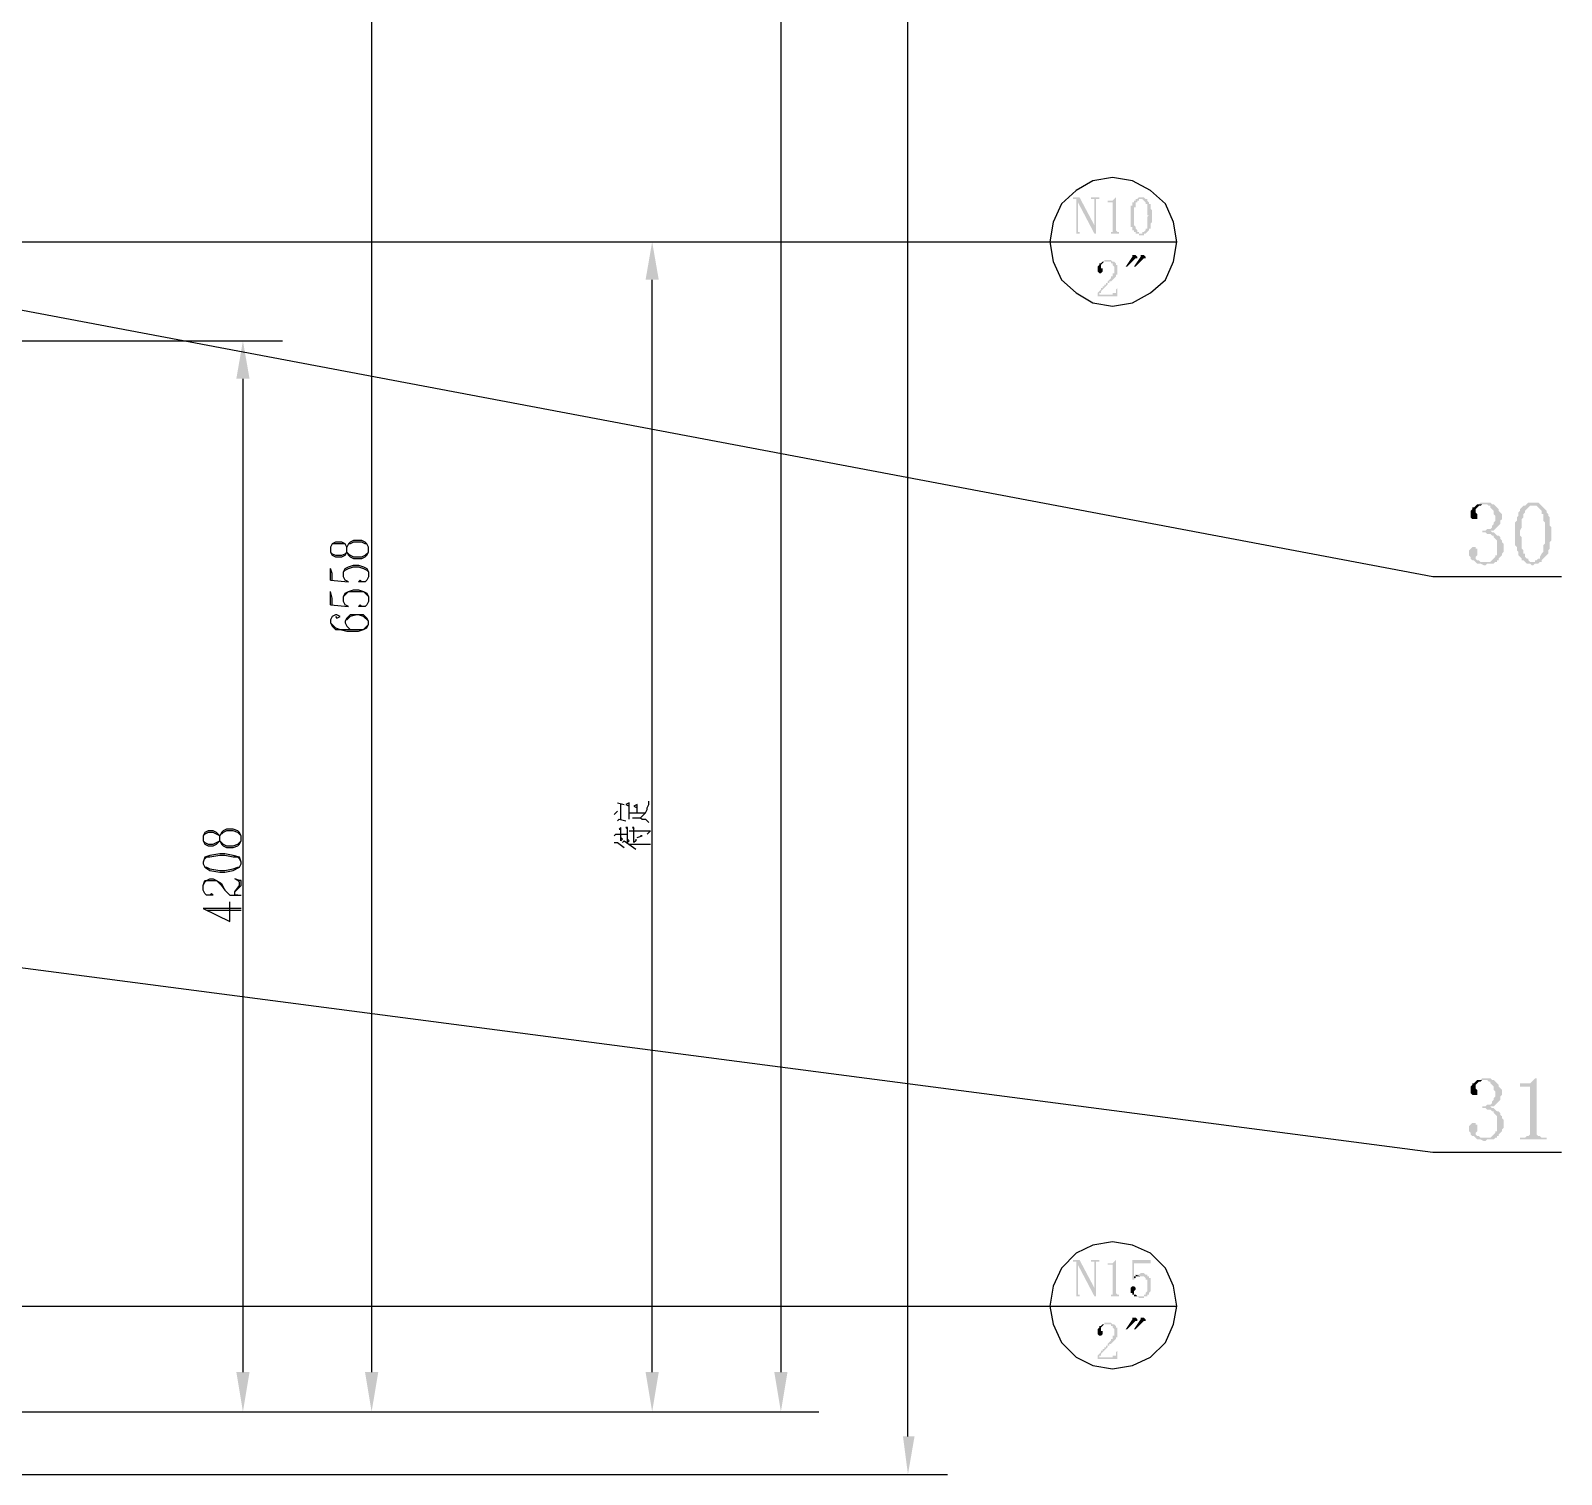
# Model space of a CAD drawing. Extents: x 51 to 246, y 3 to 417.
# Drawn here: x 128.71 to 167.98, y 227.41 to 264.46 of the extents above; entities that cross this region are included whole.
import ezdxf

# ---------------------------------------------------------------- set-up
doc = ezdxf.new("R2010")
doc.units = 0
doc.header["$MEASUREMENT"] = 0
doc.layers.add('_____1', color=160, linetype='Continuous')

msp = doc.modelspace()

# ---------------------------------------------------------------- hatches: boundary and pattern name
at = {"layer": '_____1'}
for points in [[(155.617, 260.18), (155.448, 260.18), (155.448, 260.138), (155.533, 260.138), (155.533, 260.096), (155.575, 260.053), (155.998, 259.249), (155.998, 259.461)], [(155.533, 260.096), (155.533, 259.249), (155.448, 259.249), (155.66, 259.249), (155.617, 259.249), (155.617, 259.291), (155.575, 259.291), (155.575, 260.053)], [(156.125, 260.18), (155.914, 260.18), (155.914, 260.138), (155.998, 260.138), (155.998, 259.249), (156.041, 259.249), (156.041, 260.138), (156.125, 260.138)], [(156.549, 260.18), (156.464, 260.096), (156.337, 260.096), (156.337, 260.053), (156.464, 260.053), (156.464, 259.291), (156.422, 259.291), (156.422, 259.249), (156.337, 259.249), (156.718, 259.249), (156.633, 259.249), (156.633, 259.291), (156.591, 259.291), (156.549, 259.334)], [(157.057, 260.138), (157.057, 260.096), (157.014, 260.096), (157.014, 260.053), (156.972, 260.053), (156.972, 259.969), (156.93, 259.969), (156.93, 259.418), (156.972, 259.418), (156.972, 259.334), (157.014, 259.334), (157.014, 259.291), (157.057, 259.291), (157.057, 259.249), (157.141, 259.249), (157.141, 259.207), (157.268, 259.207), (157.268, 259.249), (157.311, 259.249), (157.141, 259.249), (157.141, 259.291), (157.099, 259.291), (157.099, 259.334), (157.057, 259.376), (157.057, 259.418), (157.014, 259.461), (157.014, 259.926), (157.057, 259.926), (157.057, 260.053), (157.099, 260.053), (157.099, 260.096), (157.141, 260.096), (157.141, 260.138), (157.184, 260.138)], [(157.184, 260.18), (157.141, 260.18), (157.099, 260.138), (157.057, 260.138), (157.226, 260.138), (157.311, 260.053), (157.311, 260.011), (157.353, 260.011), (157.353, 259.715), (157.395, 259.715), (157.353, 259.672), (157.353, 259.376), (157.311, 259.376), (157.311, 259.334), (157.268, 259.291), (157.226, 259.291), (157.226, 259.249), (157.184, 259.249), (157.311, 259.249), (157.395, 259.334), (157.395, 259.376), (157.438, 259.376), (157.438, 259.503), (157.48, 259.545), (157.48, 259.842), (157.438, 259.884), (157.438, 260.011), (157.395, 260.011), (157.395, 260.053), (157.353, 260.096), (157.353, 260.138), (157.311, 260.138), (157.268, 260.18), (157.226, 260.18)], [(144.484, 258.064), (144.822, 258.064), (144.653, 259.037)], [(156.337, 258.572), (156.252, 258.572), (156.252, 258.529), (156.21, 258.529), (156.422, 258.529), (156.422, 258.487), (156.464, 258.487), (156.464, 258.445), (156.506, 258.402), (156.506, 258.233), (156.464, 258.233), (156.464, 258.148), (156.422, 258.148), (156.422, 258.106), (156.337, 258.021), (156.337, 257.979), (156.295, 257.979), (156.295, 257.937), (156.252, 257.937), (156.252, 257.894), (156.21, 257.894), (156.21, 257.852), (156.168, 257.852), (156.168, 257.81), (156.125, 257.767), (156.083, 257.725), (156.083, 257.683), (156.125, 257.683), (156.125, 257.725), (156.168, 257.725), (156.168, 257.767), (156.21, 257.81), (156.337, 257.937), (156.337, 257.979), (156.379, 257.979), (156.379, 258.021), (156.422, 258.021), (156.549, 258.148), (156.549, 258.191), (156.591, 258.191), (156.591, 258.445), (156.549, 258.445), (156.549, 258.487), (156.506, 258.529), (156.464, 258.529), (156.422, 258.572), (156.379, 258.572)], [(156.21, 258.529), (156.168, 258.487), (156.125, 258.487), (156.125, 258.445), (156.083, 258.402), (156.083, 258.275), (156.125, 258.233), (156.168, 258.233), (156.21, 258.275), (156.21, 258.36), (156.168, 258.36), (156.168, 258.445), (156.21, 258.487), (156.252, 258.529), (156.337, 258.529)], [(157.014, 258.699), (156.972, 258.699), (156.972, 258.656), (156.803, 258.402), (156.845, 258.402), (157.057, 258.614), (157.099, 258.614), (157.099, 258.656), (157.057, 258.699)], [(157.226, 258.699), (157.184, 258.699), (157.184, 258.656), (157.014, 258.402), (157.057, 258.402), (157.268, 258.614), (157.311, 258.614), (157.311, 258.656), (157.268, 258.699)], [(156.591, 257.852), (156.549, 257.81), (156.549, 257.725), (156.464, 257.725), (156.464, 257.683), (156.083, 257.683), (156.083, 257.64), (156.591, 257.64)], [(133.985, 255.524), (134.324, 255.524), (134.154, 256.497)], [(165.862, 252.306), (165.82, 252.306), (165.735, 252.222), (165.693, 252.222), (165.693, 252.179), (165.65, 252.137), (165.65, 251.968), (165.693, 251.925), (165.82, 251.925), (165.82, 252.052), (165.777, 252.095), (165.777, 252.179), (165.862, 252.264), (165.904, 252.264), (165.947, 252.306), (165.989, 252.306)], [(166.031, 252.349), (165.904, 252.349), (165.862, 252.306), (166.074, 252.306), (166.116, 252.264), (166.158, 252.264), (166.158, 252.222), (166.243, 252.137), (166.243, 252.052), (166.285, 252.01), (166.285, 251.883), (166.243, 251.841), (166.243, 251.798), (166.201, 251.756), (166.201, 251.714), (166.158, 251.671), (166.074, 251.671), (166.031, 251.629), (165.947, 251.629), (165.947, 251.587), (166.031, 251.587), (166.074, 251.544), (166.158, 251.544), (166.201, 251.502), (166.243, 251.502), (166.243, 251.46), (166.328, 251.375), (166.328, 250.994), (166.285, 250.994), (166.285, 250.952), (166.158, 250.825), (165.989, 250.825), (166.328, 250.825), (166.328, 250.867), (166.37, 250.867), (166.37, 250.909), (166.455, 250.994), (166.455, 251.036), (166.497, 251.079), (166.497, 251.29), (166.455, 251.333), (166.455, 251.375), (166.412, 251.417), (166.412, 251.46), (166.37, 251.502), (166.328, 251.502), (166.243, 251.587), (166.201, 251.587), (166.158, 251.629), (166.243, 251.629), (166.412, 251.798), (166.412, 251.883), (166.455, 251.925), (166.455, 252.052), (166.412, 252.095), (166.37, 252.137), (166.37, 252.179), (166.243, 252.306), (166.201, 252.306), (166.158, 252.349), (166.074, 252.349)], [(167.047, 252.264), (167.005, 252.264), (166.92, 252.179), (166.92, 252.137), (166.878, 252.095), (166.878, 252.01), (166.836, 251.968), (166.836, 251.883), (166.793, 251.841), (166.793, 251.248), (166.836, 251.206), (166.836, 251.121), (166.878, 251.079), (166.878, 250.994), (166.963, 250.909), (166.963, 250.867), (167.005, 250.867), (167.09, 250.782), (167.174, 250.782), (167.217, 250.74), (167.259, 250.74), (167.301, 250.782), (167.386, 250.782), (167.428, 250.825), (167.471, 250.825), (167.174, 250.825), (167.132, 250.867), (167.132, 250.909), (167.09, 250.909), (167.047, 250.952), (167.047, 251.036), (167.005, 251.036), (167.005, 251.121), (166.963, 251.163), (166.963, 251.46), (166.92, 251.502), (166.92, 251.629), (166.963, 251.714), (166.963, 251.925), (167.005, 251.968), (167.005, 252.052), (167.047, 252.095), (167.047, 252.137), (167.174, 252.264), (167.259, 252.264)], [(167.259, 252.349), (167.132, 252.349), (167.047, 252.264), (167.344, 252.264), (167.471, 252.137), (167.471, 252.052), (167.513, 252.052), (167.513, 251.883), (167.555, 251.841), (167.555, 251.29), (167.513, 251.248), (167.513, 251.079), (167.471, 251.036), (167.428, 250.952), (167.428, 250.909), (167.386, 250.909), (167.344, 250.867), (167.301, 250.867), (167.301, 250.825), (167.259, 250.825), (167.471, 250.825), (167.471, 250.867), (167.598, 250.994), (167.64, 251.036), (167.64, 251.121), (167.682, 251.163), (167.682, 251.333), (167.725, 251.375), (167.725, 251.714), (167.682, 251.756), (167.682, 251.968), (167.64, 252.01), (167.64, 252.052), (167.598, 252.095), (167.598, 252.137), (167.386, 252.349), (167.301, 252.349)], [(165.735, 251.206), (165.693, 251.206), (165.608, 251.121), (165.608, 250.994), (165.65, 250.952), (165.65, 250.909), (165.693, 250.867), (165.735, 250.867), (165.82, 250.782), (165.904, 250.782), (165.989, 250.74), (166.031, 250.74), (166.074, 250.782), (166.243, 250.782), (166.285, 250.825), (165.904, 250.825), (165.862, 250.867), (165.82, 250.867), (165.777, 250.909), (165.777, 250.952), (165.82, 250.994), (165.82, 251.163), (165.777, 251.163), (165.777, 251.206)], [(165.862, 237.532), (165.82, 237.532), (165.777, 237.49), (165.735, 237.447), (165.693, 237.447), (165.693, 237.405), (165.65, 237.363), (165.65, 237.193), (165.693, 237.151), (165.82, 237.151), (165.82, 237.278), (165.777, 237.32), (165.777, 237.405), (165.862, 237.49), (165.904, 237.49), (165.947, 237.532), (165.989, 237.532)], [(166.031, 237.574), (165.947, 237.574), (165.904, 237.532), (165.862, 237.532), (166.074, 237.532), (166.116, 237.49), (166.158, 237.49), (166.158, 237.447), (166.243, 237.363), (166.243, 237.278), (166.285, 237.236), (166.285, 237.109), (166.243, 237.066), (166.243, 237.024), (166.201, 236.982), (166.201, 236.939), (166.158, 236.897), (166.074, 236.897), (166.031, 236.855), (165.947, 236.855), (165.947, 236.812), (166.031, 236.812), (166.074, 236.77), (166.158, 236.77), (166.201, 236.728), (166.243, 236.728), (166.243, 236.685), (166.328, 236.601), (166.328, 236.22), (166.285, 236.22), (166.285, 236.177), (166.158, 236.05), (165.989, 236.05), (166.328, 236.05), (166.328, 236.093), (166.37, 236.093), (166.37, 236.135), (166.455, 236.22), (166.455, 236.262), (166.497, 236.304), (166.497, 236.516), (166.455, 236.558), (166.455, 236.601), (166.412, 236.643), (166.412, 236.685), (166.37, 236.728), (166.328, 236.728), (166.243, 236.812), (166.201, 236.812), (166.158, 236.855), (166.243, 236.855), (166.412, 237.024), (166.412, 237.109), (166.455, 237.151), (166.455, 237.278), (166.37, 237.363), (166.37, 237.405), (166.328, 237.447), (166.285, 237.49), (166.243, 237.532), (166.201, 237.532), (166.158, 237.574), (166.074, 237.574)], [(167.344, 237.574), (167.301, 237.574), (167.217, 237.49), (167.174, 237.447), (166.92, 237.447), (166.92, 237.363), (167.174, 237.363), (167.174, 236.135), (167.132, 236.093), (167.09, 236.093), (167.047, 236.05), (166.92, 236.05), (166.92, 236.008), (167.598, 236.008), (167.598, 236.05), (167.471, 236.05), (167.428, 236.093), (167.386, 236.093), (167.344, 236.135), (167.344, 236.22)], [(165.735, 236.431), (165.693, 236.431), (165.65, 236.389), (165.608, 236.347), (165.608, 236.22), (165.65, 236.177), (165.65, 236.135), (165.693, 236.093), (165.735, 236.093), (165.82, 236.008), (165.904, 236.008), (165.989, 235.966), (166.031, 235.966), (166.074, 236.008), (166.243, 236.008), (166.285, 236.05), (165.904, 236.05), (165.862, 236.093), (165.82, 236.093), (165.777, 236.135), (165.777, 236.177), (165.82, 236.22), (165.82, 236.389), (165.777, 236.389), (165.777, 236.431)], [(155.617, 232.918), (155.448, 232.918), (155.448, 232.875), (155.533, 232.875), (155.533, 232.833), (155.575, 232.791), (155.998, 231.986), (155.998, 232.198)], [(156.125, 232.918), (155.914, 232.918), (155.914, 232.875), (155.998, 232.875), (155.998, 231.986), (156.041, 231.986), (156.041, 232.875), (156.125, 232.875)], [(156.549, 232.918), (156.464, 232.833), (156.337, 232.833), (156.337, 232.791), (156.464, 232.791), (156.464, 232.029), (156.422, 232.029), (156.422, 231.986), (156.337, 231.986), (156.718, 231.986), (156.633, 231.986), (156.633, 232.029), (156.591, 232.029), (156.549, 232.071)], [(157.438, 232.918), (156.972, 232.918), (156.972, 232.41), (157.014, 232.41), (157.057, 232.452), (157.014, 232.452), (157.014, 232.833), (157.438, 232.833)], [(155.533, 232.833), (155.533, 231.986), (155.448, 231.986), (155.66, 231.986), (155.617, 231.986), (155.617, 232.029), (155.575, 232.029), (155.575, 232.791)], [(157.057, 232.537), (157.057, 232.494), (157.014, 232.494), (157.014, 232.452), (157.057, 232.452), (157.057, 232.494), (157.184, 232.494)], [(157.226, 232.579), (157.184, 232.579), (157.141, 232.537), (157.057, 232.537), (157.184, 232.494), (157.268, 232.494), (157.311, 232.452), (157.311, 232.41), (157.353, 232.41), (157.353, 232.113), (157.311, 232.071), (157.311, 232.029), (157.268, 232.029), (157.268, 231.986), (157.057, 231.986), (157.099, 231.986), (157.141, 231.944), (157.268, 231.944), (157.268, 231.986), (157.353, 231.986), (157.353, 232.029), (157.395, 232.029), (157.395, 232.071), (157.438, 232.113), (157.438, 232.452), (157.395, 232.452), (157.395, 232.494), (157.353, 232.494), (157.353, 232.537), (157.311, 232.537), (157.268, 232.579)], [(156.972, 232.24), (156.93, 232.198), (156.93, 232.071), (156.972, 232.071), (156.972, 232.029), (157.014, 232.029), (157.014, 231.986), (157.184, 231.986), (157.099, 231.986), (157.057, 232.029), (157.014, 232.029), (157.014, 232.113), (157.057, 232.156), (157.057, 232.198), (157.014, 232.24)], [(156.337, 231.309), (156.252, 231.309), (156.252, 231.267), (156.21, 231.267), (156.422, 231.267), (156.422, 231.224), (156.464, 231.224), (156.464, 231.182), (156.506, 231.14), (156.506, 230.97), (156.464, 230.97), (156.464, 230.886), (156.422, 230.886), (156.422, 230.843), (156.337, 230.759), (156.337, 230.716), (156.295, 230.716), (156.295, 230.674), (156.252, 230.674), (156.252, 230.632), (156.21, 230.632), (156.21, 230.589), (156.168, 230.589), (156.168, 230.547), (156.083, 230.462), (156.083, 230.42), (156.125, 230.42), (156.125, 230.462), (156.168, 230.462), (156.168, 230.505), (156.337, 230.674), (156.337, 230.716), (156.379, 230.716), (156.379, 230.759), (156.422, 230.759), (156.549, 230.886), (156.549, 230.928), (156.591, 230.928), (156.591, 231.182), (156.549, 231.182), (156.549, 231.224), (156.506, 231.267), (156.464, 231.267), (156.422, 231.309), (156.379, 231.309)], [(157.014, 231.436), (156.972, 231.436), (156.972, 231.394), (156.803, 231.14), (156.845, 231.14), (157.057, 231.351), (157.099, 231.351), (157.099, 231.394), (157.057, 231.436)], [(157.226, 231.436), (157.184, 231.436), (157.184, 231.394), (157.014, 231.14), (157.057, 231.14), (157.268, 231.351), (157.311, 231.351), (157.311, 231.394), (157.268, 231.436)], [(156.21, 231.267), (156.168, 231.224), (156.125, 231.224), (156.125, 231.182), (156.083, 231.14), (156.083, 231.013), (156.125, 230.97), (156.168, 230.97), (156.21, 231.013), (156.21, 231.097), (156.168, 231.097), (156.168, 231.182), (156.252, 231.267), (156.337, 231.267)], [(156.591, 230.589), (156.549, 230.547), (156.549, 230.462), (156.464, 230.462), (156.464, 230.42), (156.083, 230.42), (156.083, 230.378), (156.591, 230.378)], [(133.985, 230.039), (134.324, 230.039), (134.154, 229.023)], [(137.287, 230.039), (137.626, 230.039), (137.456, 229.023)], [(144.484, 230.039), (144.822, 230.039), (144.653, 229.023)], [(147.786, 230.039), (148.124, 230.039), (147.955, 229.023)], [(151.088, 228.388), (151.384, 228.388), (151.215, 227.414)]]:
    msp.add_hatch(color=7, dxfattribs=at).paths.add_polyline_path(points, is_closed=False)

# ---------------------------------------------------------------- linework, layer by layer
at = {"layer": '_____1', "color": 7}
for p, q in [((151.215, 228.388), (151.215, 394.419)), ((147.955, 314.494), (147.955, 230.039)), ((137.456, 270.383), (137.456, 230.039)), ((122.513, 259.037), (154.855, 259.037)), ((142.875, 259.037), (145.669, 259.037)), ((154.855, 259.037), (158.115, 259.037)), ((144.653, 230.039), (144.653, 258.064)), ((121.2, 256.497), (135.17, 256.497)), ((134.154, 255.524), (134.154, 230.039)), ((136.398, 250.359), (136.398, 250.655)), ((136.398, 249.724), (136.398, 250.063)), ((143.679, 244.348), (143.764, 244.432)), ((143.764, 244.644), (143.933, 244.602)), ((143.849, 244.221), (143.849, 244.602)), ((144.06, 244.39), (144.484, 244.39)), ((144.06, 243.586), (144.611, 243.586)), ((164.677, 235.669), (117.771, 241.808)), ((133.223, 241.892), (134.112, 241.892)), ((167.979, 235.669), (164.677, 235.669)), ((113.58, 231.732), (154.855, 231.732)), ((154.855, 231.732), (158.115, 231.732)), ((111.21, 229.023), (148.929, 229.023)), ((131.233, 229.023), (138.43, 229.023)), ((132.376, 229.023), (135.17, 229.023)), ((142.875, 229.023), (145.669, 229.023)), ((119.422, 227.414), (152.231, 227.414))]:
    msp.add_line(p, q, dxfattribs=at)
for points in [[(158.115, 259.037), (158.03, 259.545), (157.819, 260.011), (157.438, 260.35), (156.972, 260.604), (156.464, 260.688), (155.956, 260.604), (155.533, 260.35), (155.152, 260.011), (154.94, 259.545), (154.855, 259.037), (154.94, 258.529), (155.152, 258.064), (155.533, 257.725), (155.956, 257.471), (156.464, 257.386), (156.972, 257.471), (157.438, 257.725), (157.819, 258.064), (158.03, 258.529)], [(158.115, 231.732), (158.03, 232.24), (157.819, 232.706), (157.438, 233.087), (156.972, 233.299), (156.464, 233.383), (155.956, 233.299), (155.533, 233.087), (155.152, 232.706), (154.94, 232.24), (154.855, 231.732), (154.94, 231.267), (155.152, 230.801), (155.533, 230.42), (155.956, 230.208), (156.464, 230.124), (156.972, 230.208), (157.438, 230.42), (157.819, 230.801), (158.03, 231.267)]]:
    msp.add_lwpolyline(points, close=True, dxfattribs=at)
for points in [[(167.979, 250.444), (164.677, 250.444), (122.513, 258.402)], [(136.821, 251.079), (136.864, 250.994), (136.906, 250.952), (136.991, 250.909), (137.202, 250.909), (137.287, 250.952), (137.329, 250.994), (137.372, 251.079), (137.372, 251.206), (137.329, 251.29), (137.287, 251.333), (137.202, 251.375), (136.991, 251.375), (136.906, 251.333), (136.864, 251.29), (136.821, 251.206)], [(136.398, 251.079), (136.44, 250.994), (136.525, 250.952), (136.694, 250.952), (136.779, 250.994), (136.821, 251.079), (136.821, 251.206), (136.779, 251.29), (136.694, 251.333), (136.525, 251.333), (136.44, 251.29), (136.398, 251.206), (136.398, 251.079), (136.44, 251.036), (136.525, 250.994), (136.694, 250.994), (136.779, 251.036), (136.821, 251.079)], [(136.821, 251.206), (136.779, 251.29), (136.44, 251.29), (136.398, 251.206)], [(136.821, 251.079), (136.864, 251.036), (136.906, 250.994), (136.991, 250.952), (137.202, 250.952), (137.287, 250.994), (137.372, 251.079)], [(137.372, 251.206), (137.329, 251.29), (137.287, 251.29), (137.202, 251.333), (136.991, 251.333), (136.906, 251.29), (136.864, 251.29)], [(136.398, 250.359), (136.864, 250.317), (136.779, 250.359), (136.737, 250.444), (136.737, 250.571), (136.779, 250.655), (136.864, 250.698), (136.991, 250.74), (137.118, 250.74), (137.245, 250.698), (137.329, 250.655), (137.372, 250.571), (137.372, 250.444), (137.329, 250.359), (137.287, 250.317), (137.118, 250.317), (137.16, 250.359), (137.202, 250.317)], [(136.44, 250.359), (136.44, 250.528), (136.398, 250.655)], [(136.737, 250.571), (136.779, 250.613), (136.864, 250.655), (136.991, 250.698), (137.118, 250.698), (137.245, 250.655), (137.329, 250.613), (137.372, 250.571)], [(136.398, 249.724), (136.864, 249.682), (136.779, 249.724), (136.737, 249.809), (136.737, 249.936), (136.779, 250.02), (136.864, 250.063), (136.991, 250.105), (137.118, 250.105), (137.245, 250.063), (137.329, 250.02), (137.372, 249.936), (137.372, 249.809), (137.329, 249.724), (137.287, 249.682), (137.118, 249.682), (137.16, 249.724), (137.202, 249.682)], [(136.44, 249.724), (136.44, 249.893), (136.398, 250.063)], [(136.737, 249.936), (136.864, 250.063), (137.245, 250.063), (137.329, 249.978), (137.372, 249.936)], [(136.525, 249.428), (136.567, 249.385), (136.652, 249.428), (136.567, 249.47), (136.525, 249.47), (136.44, 249.428), (136.398, 249.343), (136.398, 249.258), (136.44, 249.174), (136.525, 249.089), (136.652, 249.089), (136.821, 249.047), (137.118, 249.047), (137.245, 249.089), (137.329, 249.131), (137.372, 249.216), (137.372, 249.301), (137.329, 249.385), (137.245, 249.47), (136.906, 249.47), (136.821, 249.385), (136.779, 249.301), (136.779, 249.258), (136.821, 249.174), (136.906, 249.089), (137.075, 249.089)], [(137.372, 249.301), (137.245, 249.428), (137.118, 249.47), (137.075, 249.47), (136.906, 249.428), (136.821, 249.343)], [(136.398, 249.258), (136.525, 249.131), (136.652, 249.089), (137.245, 249.089), (137.372, 249.216)], [(144.357, 244.263), (144.484, 244.39), (144.526, 244.475), (144.526, 244.517), (144.568, 244.602), (144.568, 244.686)], [(144.06, 244.221), (144.06, 244.644), (143.976, 244.602), (144.06, 244.559)], [(144.272, 244.39), (144.272, 244.602), (144.187, 244.559), (144.272, 244.517)], [(133.138, 243.67), (133.181, 243.586), (133.265, 243.543), (133.392, 243.543), (133.477, 243.586), (133.562, 243.67), (133.562, 243.797), (133.477, 243.882), (133.392, 243.924), (133.265, 243.924), (133.181, 243.882), (133.138, 243.797), (133.138, 243.67), (133.181, 243.628), (133.265, 243.586), (133.392, 243.586), (133.562, 243.67)], [(133.562, 243.797), (133.477, 243.84), (133.392, 243.882), (133.265, 243.882), (133.181, 243.84), (133.138, 243.797)], [(133.562, 243.67), (133.604, 243.586), (133.646, 243.543), (133.731, 243.501), (133.9, 243.501), (134.027, 243.543), (134.07, 243.586), (134.112, 243.67), (134.112, 243.797), (134.07, 243.882), (134.027, 243.924), (133.9, 243.967), (133.731, 243.967), (133.646, 243.924), (133.604, 243.882), (133.562, 243.797)], [(134.112, 243.797), (134.07, 243.84), (134.027, 243.882), (133.9, 243.924), (133.731, 243.924), (133.646, 243.882), (133.604, 243.84)], [(143.764, 244.178), (143.806, 244.221), (143.976, 244.178)], [(143.849, 243.755), (143.891, 243.713), (143.849, 243.67), (143.849, 244.009), (143.806, 243.967), (143.849, 243.967)], [(144.018, 243.713), (144.06, 243.67), (144.018, 243.628), (144.018, 244.009), (143.976, 244.009), (144.018, 243.967)], [(144.06, 243.924), (144.611, 243.924), (144.526, 243.84)], [(144.145, 244.263), (144.357, 244.263), (144.399, 244.221), (144.484, 244.221), (144.568, 244.136)], [(144.23, 243.713), (144.23, 243.67), (144.187, 243.628), (144.187, 244.009), (144.145, 244.009), (144.187, 243.967)], [(133.562, 243.67), (133.646, 243.586), (133.731, 243.543), (133.9, 243.543), (134.027, 243.586), (134.112, 243.67)], [(143.679, 243.797), (143.722, 243.84), (144.018, 243.84)], [(143.679, 243.628), (143.764, 243.628), (143.933, 243.501)], [(143.891, 243.628), (143.933, 243.67), (144.23, 243.459)], [(144.272, 243.755), (144.399, 243.797), (144.357, 243.797)], [(133.138, 243.078), (133.181, 242.993), (133.308, 242.908), (133.562, 242.866), (133.689, 242.866), (133.9, 242.908), (134.07, 242.993), (134.112, 243.078), (134.112, 243.12), (134.07, 243.247), (133.9, 243.289), (133.689, 243.332), (133.562, 243.332), (133.308, 243.289), (133.181, 243.247), (133.138, 243.12), (133.138, 243.078), (133.181, 242.993), (133.223, 242.993), (133.308, 242.951), (133.562, 242.908), (133.689, 242.908), (133.9, 242.951), (134.027, 242.993), (134.07, 242.993), (134.112, 243.078)], [(134.112, 243.12), (134.07, 243.205), (134.027, 243.247), (133.9, 243.247), (133.689, 243.289), (133.562, 243.289), (133.308, 243.247), (133.223, 243.247), (133.181, 243.205)], [(133.308, 242.273), (133.35, 242.316), (133.392, 242.273), (133.223, 242.273), (133.181, 242.316), (133.138, 242.4), (133.138, 242.527), (133.181, 242.654), (133.223, 242.654), (133.308, 242.697), (133.392, 242.697), (133.477, 242.654), (133.604, 242.57), (133.689, 242.4), (133.816, 242.273), (134.112, 242.273)], [(134.027, 242.273), (133.943, 242.273), (133.943, 242.358), (134.07, 242.527), (134.07, 242.612), (134.027, 242.654), (133.943, 242.697)], [(133.943, 242.358), (134.112, 242.527), (134.112, 242.654), (134.07, 242.654), (133.943, 242.697)], [(133.138, 242.527), (133.181, 242.612), (133.223, 242.654), (133.477, 242.654), (133.604, 242.527), (133.689, 242.4)], [(134.112, 241.935), (133.138, 241.935), (133.816, 241.596), (133.816, 242.104)]]:
    msp.add_lwpolyline(points, dxfattribs=at)

doc.saveas('drawing.dxf')
